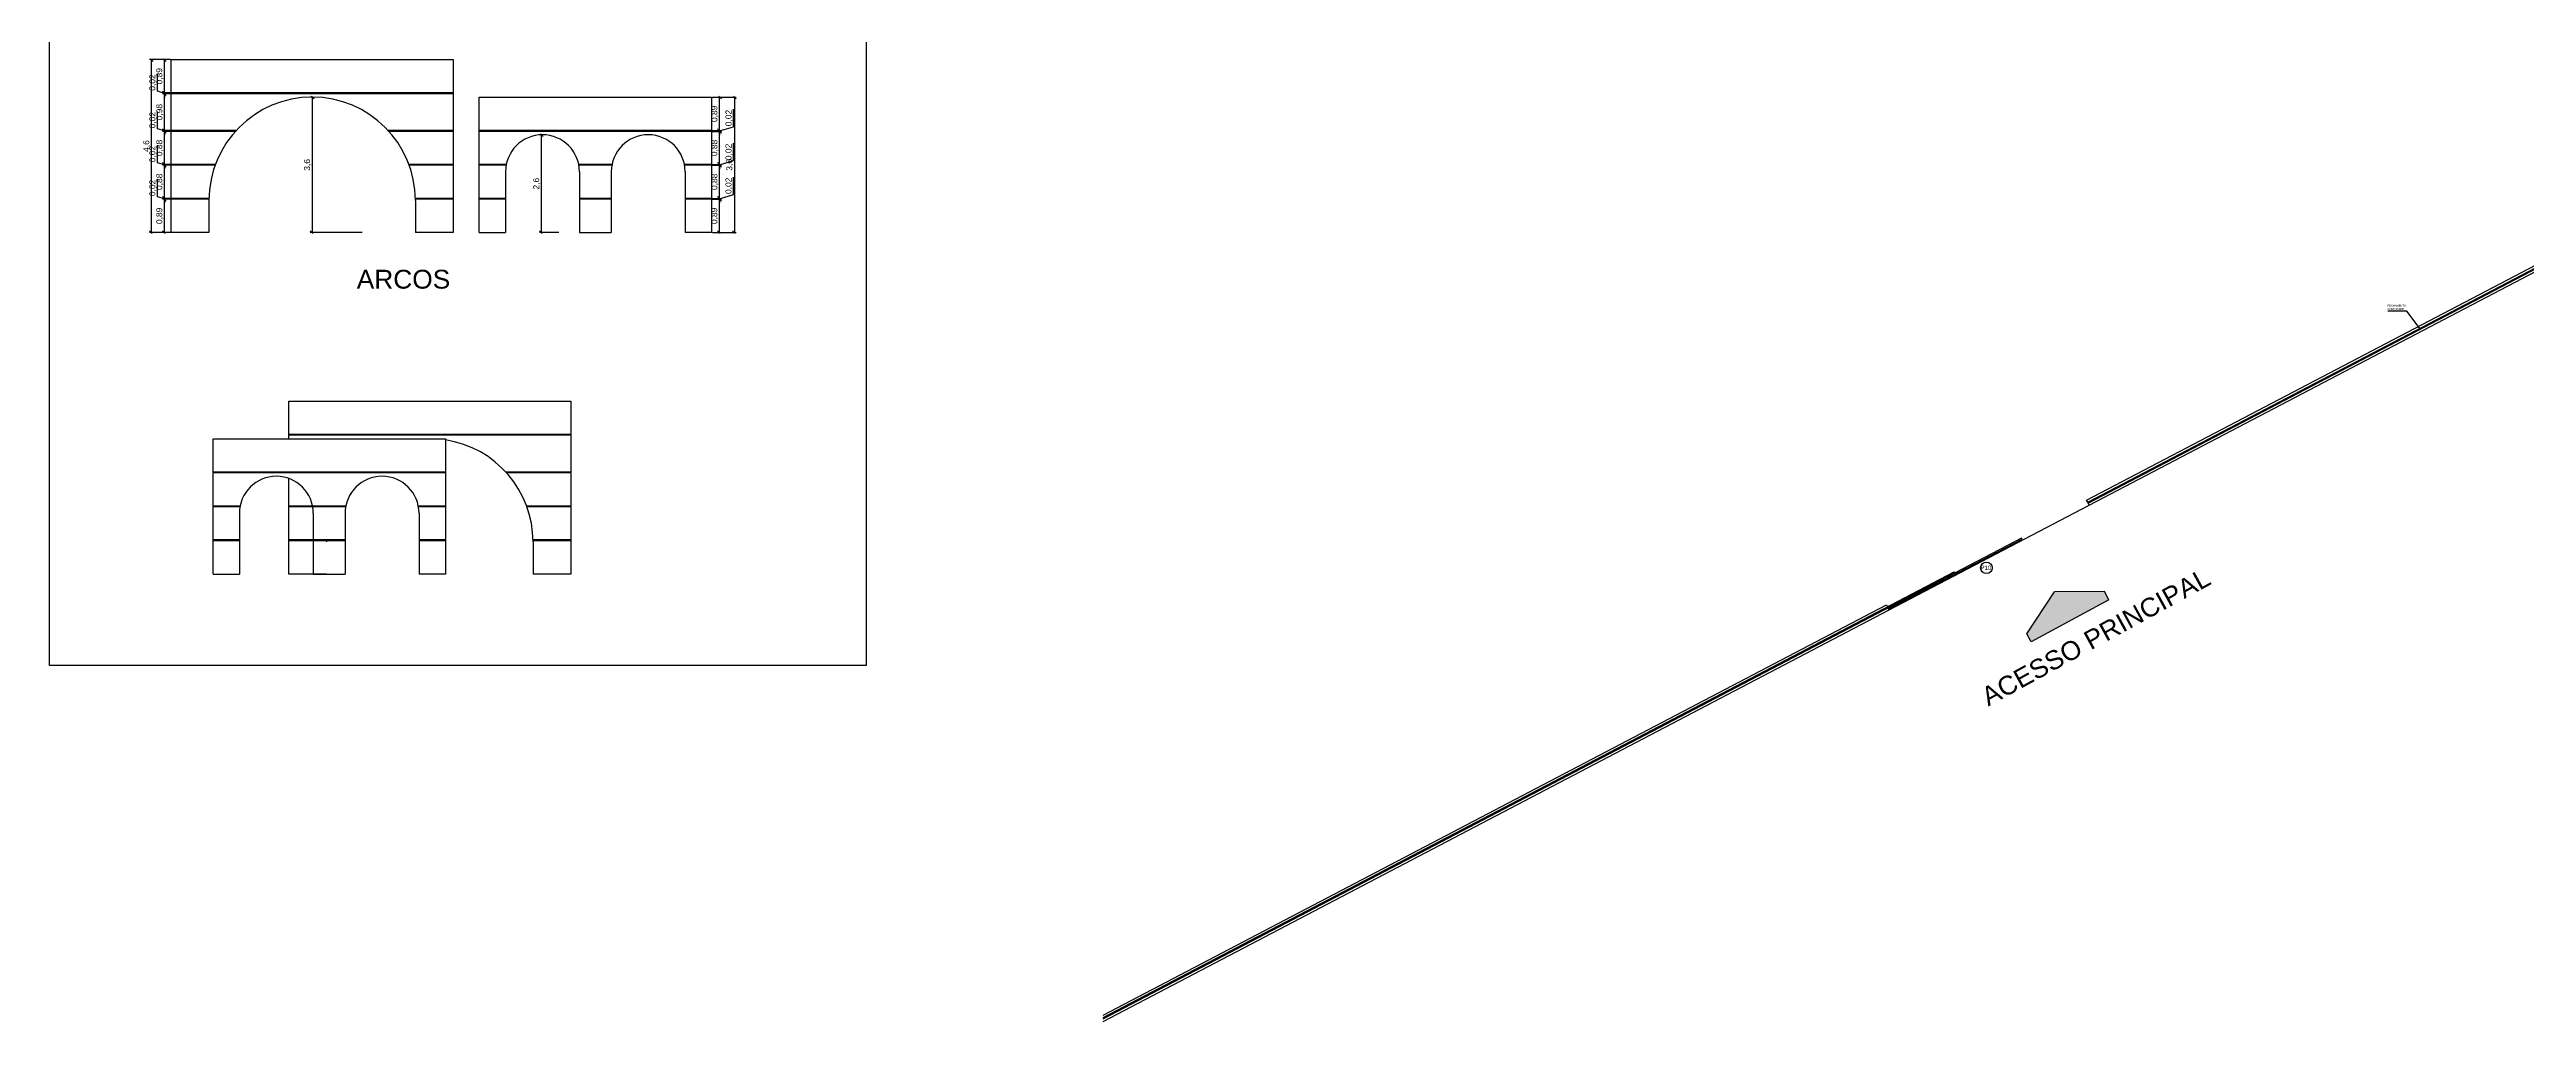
# Model space of a CAD drawing. Header units: millimetres. Extents: x 313 to 493, y 47 to 181.
# Drawn here: x 312.9 to 378.7, y 46.9 to 72.7 of the extents above; entities that cross this region are included whole.
import ezdxf

# ---------------------------------------------------------------- set-up
doc = ezdxf.new("R2010")
doc.units = ezdxf.units.MM
doc.header["$LTSCALE"] = 0.05
doc.header["$MEASUREMENT"] = 0
doc.header["$PDMODE"] = 3
doc.linetypes.add('ACAD_ISO03W100', pattern=[30, 12, -18])
for name, color, linetype in [('01', 1, 'Continuous'), ('02', 2, 'Continuous'), ('03', 3, 'Continuous'), ('05', 5, 'Continuous'), ('1', 1, 'Continuous'), ('BAN', 13, 'Continuous'), ('TRACEJADO', 7, 'ACAD_ISO03W100')]:
    doc.layers.add(name, color=color, linetype=linetype)
doc.styles.get("Standard").update_dxf_attribs({"font": 'arial.ttf'})
doc.dimstyles.new('ISO-25', dxfattribs={"dimscale": 0.04, "dimtxt": 4, "dimasz": 2.5, "dimexe": 1.25, "dimexo": 0.625, "dimtad": 1, "dimdec": 3, "dimtxsty": 'Standard', "dimblk": 'OBLIQUE', "dimcen": 2.5, "dimadec": 0, "dimazin": 0, "dimtfac": 1, "dimtdec": 3, "dimtmove": 0, "dimatfit": 3, "dimldrblk": 'OBLIQUE', "dimfxl": 1, "dimarcsym": 0})

# ---------------------------------------------------------------- blocks, each defined once
blk = doc.blocks.new('_Oblique')
at = {"layer": 'TRACEJADO', "color": 0, "lineweight": -2}
blk.add_line((-0.5, -0.5), (0.5, 0.5), dxfattribs=at)
blk = doc.blocks.new('*D247')
at = {"layer": 'BAN', "color": 0, "lineweight": -2}
for p, q in [((330.533, 68.757), (330.768, 68.757)), ((330.718, 67.867), (330.718, 68.757)), ((330.533, 67.867), (330.768, 67.867))]:
    blk.add_line(p, q, dxfattribs=at)
at = {"layer": 'Defpoints', "color": 0}
for p in [(330.508, 68.757), (330.718, 68.757), (330.508, 67.867)]:
    blk.add_point(p, dxfattribs=at)
at = {"layer": 'BAN', "color": 0, "lineweight": -2, "xscale": 0.1, "yscale": 0.1, "zscale": 0.1}
for p, rotation in [((330.718, 68.757), 90), ((330.718, 67.867), 270)]:
    blk.add_blockref('_Oblique', p, dxfattribs=dict(at, rotation=rotation))
at = {"layer": 'BAN', "color": 0, "insert": (330.597, 68.312), "char_height": 0.16, "attachment_point": 5, "rotation": 90}
blk.add_mtext('0,89', dxfattribs=at)
blk = doc.blocks.new('*D248')
at = {"layer": 'BAN', "color": 0}
for p, q in [((331.094, 68.879), (331.094, 69.343)), ((330.533, 68.777), (330.768, 68.777)), ((330.533, 68.757), (330.768, 68.757)), ((330.718, 68.767), (331.094, 68.879)), ((330.718, 68.777), (330.718, 68.877)), ((330.718, 68.757), (330.718, 68.777)), ((330.718, 68.757), (330.718, 68.777)), ((330.718, 68.757), (330.718, 68.657))]:
    blk.add_line(p, q, dxfattribs=at)
at = {"layer": 'Defpoints', "color": 0}
for p in [(330.508, 68.777), (330.508, 68.757), (330.718, 68.777)]:
    blk.add_point(p, dxfattribs=at)
at = {"layer": 'BAN', "color": 0, "xscale": 0.1, "yscale": 0.1, "zscale": 0.1}
for p, rotation in [((330.718, 68.777), 270), ((330.718, 68.757), 90)]:
    blk.add_blockref('_Oblique', p, dxfattribs=dict(at, rotation=rotation))
at = {"layer": 'BAN', "color": 0, "insert": (330.973, 69.111), "char_height": 0.16, "attachment_point": 5, "rotation": 90}
blk.add_mtext('0,02', dxfattribs=at)
blk = doc.blocks.new('*D249')
at = {"layer": 'BAN', "color": 0}
for p, q in [((330.533, 69.657), (330.768, 69.657)), ((330.718, 68.777), (330.718, 69.657)), ((330.533, 68.777), (330.768, 68.777))]:
    blk.add_line(p, q, dxfattribs=at)
at = {"layer": 'Defpoints', "color": 0}
for p in [(330.508, 69.657), (330.718, 69.657), (330.508, 68.777)]:
    blk.add_point(p, dxfattribs=at)
at = {"layer": 'BAN', "color": 0, "xscale": 0.1, "yscale": 0.1, "zscale": 0.1}
for p, rotation in [((330.718, 69.657), 90), ((330.718, 68.777), 270)]:
    blk.add_blockref('_Oblique', p, dxfattribs=dict(at, rotation=rotation))
at = {"layer": 'BAN', "color": 0, "insert": (330.597, 69.217), "char_height": 0.16, "attachment_point": 5, "rotation": 90}
blk.add_mtext('0,88', dxfattribs=at)
blk = doc.blocks.new('*D250')
at = {"layer": 'BAN', "color": 0}
for p, q in [((330.718, 69.667), (331.094, 69.779)), ((330.718, 69.677), (330.718, 69.777)), ((331.094, 69.779), (331.094, 70.243)), ((330.533, 69.677), (330.768, 69.677)), ((330.533, 69.657), (330.768, 69.657)), ((330.718, 69.657), (330.718, 69.677)), ((330.718, 69.657), (330.718, 69.677)), ((330.718, 69.657), (330.718, 69.557))]:
    blk.add_line(p, q, dxfattribs=at)
at = {"layer": 'Defpoints', "color": 0}
for p in [(330.508, 69.677), (330.508, 69.657), (330.718, 69.677)]:
    blk.add_point(p, dxfattribs=at)
at = {"layer": 'BAN', "color": 0, "xscale": 0.1, "yscale": 0.1, "zscale": 0.1}
for p, rotation in [((330.718, 69.677), 270), ((330.718, 69.657), 90)]:
    blk.add_blockref('_Oblique', p, dxfattribs=dict(at, rotation=rotation))
at = {"layer": 'BAN', "color": 0, "insert": (330.973, 70.011), "char_height": 0.16, "attachment_point": 5, "rotation": 90}
blk.add_mtext('0,02', dxfattribs=at)
blk = doc.blocks.new('*D251')
at = {"layer": 'BAN', "color": 0}
for p, q in [((330.533, 70.557), (330.768, 70.557)), ((330.718, 69.677), (330.718, 70.557)), ((330.533, 69.677), (330.768, 69.677))]:
    blk.add_line(p, q, dxfattribs=at)
at = {"layer": 'Defpoints', "color": 0}
for p in [(330.508, 70.557), (330.718, 70.557), (330.508, 69.677)]:
    blk.add_point(p, dxfattribs=at)
at = {"layer": 'BAN', "color": 0, "xscale": 0.1, "yscale": 0.1, "zscale": 0.1}
for p, rotation in [((330.718, 70.557), 90), ((330.718, 69.677), 270)]:
    blk.add_blockref('_Oblique', p, dxfattribs=dict(at, rotation=rotation))
at = {"layer": 'BAN', "color": 0, "insert": (330.597, 70.117), "char_height": 0.16, "attachment_point": 5, "rotation": 90}
blk.add_mtext('0,88', dxfattribs=at)
blk = doc.blocks.new('*D252')
at = {"layer": 'BAN', "color": 0}
for p, q in [((331.094, 70.679), (331.094, 71.143)), ((330.533, 70.577), (330.768, 70.577)), ((330.533, 70.557), (330.768, 70.557)), ((330.718, 70.567), (331.094, 70.679)), ((330.718, 70.577), (330.718, 70.677)), ((330.718, 70.557), (330.718, 70.577)), ((330.718, 70.557), (330.718, 70.577)), ((330.718, 70.557), (330.718, 70.457))]:
    blk.add_line(p, q, dxfattribs=at)
at = {"layer": 'Defpoints', "color": 0}
for p in [(330.508, 70.577), (330.508, 70.557), (330.718, 70.577)]:
    blk.add_point(p, dxfattribs=at)
at = {"layer": 'BAN', "color": 0, "xscale": 0.1, "yscale": 0.1, "zscale": 0.1}
for p, rotation in [((330.718, 70.577), 270), ((330.718, 70.557), 90)]:
    blk.add_blockref('_Oblique', p, dxfattribs=dict(at, rotation=rotation))
at = {"layer": 'BAN', "color": 0, "insert": (330.973, 70.911), "char_height": 0.16, "attachment_point": 5, "rotation": 90}
blk.add_mtext('0,02', dxfattribs=at)
blk = doc.blocks.new('*D253')
at = {"layer": 'BAN', "color": 0}
for p, q in [((330.533, 71.467), (330.768, 71.467)), ((330.718, 70.577), (330.718, 71.467)), ((330.533, 70.577), (330.768, 70.577))]:
    blk.add_line(p, q, dxfattribs=at)
at = {"layer": 'Defpoints', "color": 0}
for p in [(330.508, 71.467), (330.718, 71.467), (330.508, 70.577)]:
    blk.add_point(p, dxfattribs=at)
at = {"layer": 'BAN', "color": 0, "xscale": 0.1, "yscale": 0.1, "zscale": 0.1}
for p, rotation in [((330.718, 71.467), 90), ((330.718, 70.577), 270)]:
    blk.add_blockref('_Oblique', p, dxfattribs=dict(at, rotation=rotation))
at = {"layer": 'BAN', "color": 0, "insert": (330.597, 71.022), "char_height": 0.16, "attachment_point": 5, "rotation": 90}
blk.add_mtext('0,89', dxfattribs=at)
blk = doc.blocks.new('*D254')
at = {"layer": 'BAN', "color": 0, "lineweight": -2}
for p, q in [((330.533, 71.467), (331.165, 71.467)), ((331.115, 71.467), (331.115, 67.867)), ((330.533, 67.867), (331.165, 67.867))]:
    blk.add_line(p, q, dxfattribs=at)
at = {"layer": 'Defpoints', "color": 0}
for p in [(330.508, 71.467), (330.508, 67.867), (331.115, 67.867)]:
    blk.add_point(p, dxfattribs=at)
at = {"layer": 'BAN', "color": 0, "lineweight": -2, "xscale": 0.1, "yscale": 0.1, "zscale": 0.1}
for p, rotation in [((331.115, 71.467), 90), ((331.115, 67.867), 270)]:
    blk.add_blockref('_Oblique', p, dxfattribs=dict(at, rotation=rotation))
at = {"layer": 'BAN', "color": 0, "insert": (330.994, 69.667), "char_height": 0.16, "attachment_point": 5, "rotation": 90}
blk.add_mtext('3,6', dxfattribs=at)
blk = doc.blocks.new('*D255')
at = {"layer": 'BAN', "color": 0, "lineweight": -2}
for p, q in [((316.132, 68.757), (315.923, 68.757)), ((315.973, 67.867), (315.973, 68.757)), ((316.132, 67.867), (315.923, 67.867))]:
    blk.add_line(p, q, dxfattribs=at)
at = {"layer": 'Defpoints', "color": 0}
for p in [(315.973, 68.757), (316.157, 68.757), (316.157, 67.867)]:
    blk.add_point(p, dxfattribs=at)
at = {"layer": 'BAN', "color": 0, "lineweight": -2, "xscale": 0.1, "yscale": 0.1, "zscale": 0.1}
for p, rotation in [((315.973, 68.757), 90), ((315.973, 67.867), 270)]:
    blk.add_blockref('_Oblique', p, dxfattribs=dict(at, rotation=rotation))
at = {"layer": 'BAN', "color": 0, "insert": (315.852, 68.312), "char_height": 0.16, "attachment_point": 5, "rotation": 90}
blk.add_mtext('0,89', dxfattribs=at)
blk = doc.blocks.new('*D256')
at = {"layer": 'BAN', "color": 0}
for p, q in [((315.789, 68.822), (315.789, 69.286)), ((315.973, 68.767), (315.789, 68.822)), ((316.132, 68.777), (315.923, 68.777)), ((316.132, 68.757), (315.923, 68.757)), ((315.973, 68.777), (315.973, 68.877)), ((315.973, 68.757), (315.973, 68.777)), ((315.973, 68.757), (315.973, 68.777)), ((315.973, 68.757), (315.973, 68.657))]:
    blk.add_line(p, q, dxfattribs=at)
at = {"layer": 'Defpoints', "color": 0}
for p in [(315.973, 68.777), (316.157, 68.777), (316.157, 68.757)]:
    blk.add_point(p, dxfattribs=at)
at = {"layer": 'BAN', "color": 0, "xscale": 0.1, "yscale": 0.1, "zscale": 0.1}
for p, rotation in [((315.973, 68.777), 270), ((315.973, 68.757), 90)]:
    blk.add_blockref('_Oblique', p, dxfattribs=dict(at, rotation=rotation))
at = {"layer": 'BAN', "color": 0, "insert": (315.668, 69.054), "char_height": 0.16, "attachment_point": 5, "rotation": 90}
blk.add_mtext('0,02', dxfattribs=at)
blk = doc.blocks.new('*D257')
at = {"layer": 'BAN', "color": 0}
for p, q in [((316.132, 69.657), (315.923, 69.657)), ((315.973, 68.777), (315.973, 69.657)), ((316.132, 68.777), (315.923, 68.777))]:
    blk.add_line(p, q, dxfattribs=at)
at = {"layer": 'Defpoints', "color": 0}
for p in [(315.973, 69.657), (316.157, 69.657), (316.157, 68.777)]:
    blk.add_point(p, dxfattribs=at)
at = {"layer": 'BAN', "color": 0, "xscale": 0.1, "yscale": 0.1, "zscale": 0.1}
for p, rotation in [((315.973, 69.657), 90), ((315.973, 68.777), 270)]:
    blk.add_blockref('_Oblique', p, dxfattribs=dict(at, rotation=rotation))
at = {"layer": 'BAN', "color": 0, "insert": (315.852, 69.217), "char_height": 0.16, "attachment_point": 5, "rotation": 90}
blk.add_mtext('0,88', dxfattribs=at)
blk = doc.blocks.new('*D258')
at = {"layer": 'BAN', "color": 0}
for p, q in [((315.789, 69.722), (315.789, 70.186)), ((315.973, 69.677), (315.973, 69.777)), ((315.973, 69.667), (315.789, 69.722)), ((316.132, 69.677), (315.923, 69.677)), ((316.132, 69.657), (315.923, 69.657)), ((315.973, 69.657), (315.973, 69.677)), ((315.973, 69.657), (315.973, 69.677)), ((315.973, 69.657), (315.973, 69.557))]:
    blk.add_line(p, q, dxfattribs=at)
at = {"layer": 'Defpoints', "color": 0}
for p in [(315.973, 69.677), (316.157, 69.677), (316.157, 69.657)]:
    blk.add_point(p, dxfattribs=at)
at = {"layer": 'BAN', "color": 0, "xscale": 0.1, "yscale": 0.1, "zscale": 0.1}
for p, rotation in [((315.973, 69.677), 270), ((315.973, 69.657), 90)]:
    blk.add_blockref('_Oblique', p, dxfattribs=dict(at, rotation=rotation))
at = {"layer": 'BAN', "color": 0, "insert": (315.668, 69.954), "char_height": 0.16, "attachment_point": 5, "rotation": 90}
blk.add_mtext('0,02', dxfattribs=at)
blk = doc.blocks.new('*D259')
at = {"layer": 'BAN', "color": 0}
for p, q in [((316.132, 70.557), (315.923, 70.557)), ((315.973, 69.677), (315.973, 70.557)), ((316.132, 69.677), (315.923, 69.677))]:
    blk.add_line(p, q, dxfattribs=at)
at = {"layer": 'Defpoints', "color": 0}
for p in [(315.973, 70.557), (316.157, 70.557), (316.157, 69.677)]:
    blk.add_point(p, dxfattribs=at)
at = {"layer": 'BAN', "color": 0, "xscale": 0.1, "yscale": 0.1, "zscale": 0.1}
for p, rotation in [((315.973, 70.557), 90), ((315.973, 69.677), 270)]:
    blk.add_blockref('_Oblique', p, dxfattribs=dict(at, rotation=rotation))
at = {"layer": 'BAN', "color": 0, "insert": (315.852, 70.117), "char_height": 0.16, "attachment_point": 5, "rotation": 90}
blk.add_mtext('0,88', dxfattribs=at)
blk = doc.blocks.new('*D260')
at = {"layer": 'BAN', "color": 0}
for p, q in [((315.789, 70.622), (315.789, 71.086)), ((315.973, 70.567), (315.789, 70.622)), ((316.132, 70.577), (315.923, 70.577)), ((316.132, 70.557), (315.923, 70.557)), ((315.973, 70.577), (315.973, 70.677)), ((315.973, 70.557), (315.973, 70.577)), ((315.973, 70.557), (315.973, 70.577)), ((315.973, 70.557), (315.973, 70.457))]:
    blk.add_line(p, q, dxfattribs=at)
at = {"layer": 'Defpoints', "color": 0}
for p in [(315.973, 70.577), (316.157, 70.577), (316.157, 70.557)]:
    blk.add_point(p, dxfattribs=at)
at = {"layer": 'BAN', "color": 0, "xscale": 0.1, "yscale": 0.1, "zscale": 0.1}
for p, rotation in [((315.973, 70.577), 270), ((315.973, 70.557), 90)]:
    blk.add_blockref('_Oblique', p, dxfattribs=dict(at, rotation=rotation))
at = {"layer": 'BAN', "color": 0, "insert": (315.668, 70.854), "char_height": 0.16, "attachment_point": 5, "rotation": 90}
blk.add_mtext('0,02', dxfattribs=at)
blk = doc.blocks.new('*D261')
at = {"layer": 'BAN', "color": 0}
for p, q in [((316.132, 71.557), (315.923, 71.557)), ((315.973, 70.577), (315.973, 71.557)), ((316.132, 70.577), (315.923, 70.577))]:
    blk.add_line(p, q, dxfattribs=at)
at = {"layer": 'Defpoints', "color": 0}
for p in [(315.973, 71.557), (316.157, 71.557), (316.157, 70.577)]:
    blk.add_point(p, dxfattribs=at)
at = {"layer": 'BAN', "color": 0, "xscale": 0.1, "yscale": 0.1, "zscale": 0.1}
for p, rotation in [((315.973, 71.557), 90), ((315.973, 70.577), 270)]:
    blk.add_blockref('_Oblique', p, dxfattribs=dict(at, rotation=rotation))
at = {"layer": 'BAN', "color": 0, "insert": (315.852, 71.067), "char_height": 0.16, "attachment_point": 5, "rotation": 90}
blk.add_mtext('0,98', dxfattribs=at)
blk = doc.blocks.new('*D262')
at = {"layer": 'BAN', "color": 0}
for p, q in [((315.789, 71.622), (315.789, 72.086)), ((315.973, 71.567), (315.789, 71.622)), ((316.132, 71.577), (315.923, 71.577)), ((316.132, 71.557), (315.923, 71.557)), ((315.973, 71.577), (315.973, 71.677)), ((315.973, 71.557), (315.973, 71.577)), ((315.973, 71.557), (315.973, 71.577)), ((315.973, 71.557), (315.973, 71.457))]:
    blk.add_line(p, q, dxfattribs=at)
at = {"layer": 'Defpoints', "color": 0}
for p in [(315.973, 71.577), (316.157, 71.577), (316.157, 71.557)]:
    blk.add_point(p, dxfattribs=at)
at = {"layer": 'BAN', "color": 0, "xscale": 0.1, "yscale": 0.1, "zscale": 0.1}
for p, rotation in [((315.973, 71.577), 270), ((315.973, 71.557), 90)]:
    blk.add_blockref('_Oblique', p, dxfattribs=dict(at, rotation=rotation))
at = {"layer": 'BAN', "color": 0, "insert": (315.668, 71.854), "char_height": 0.16, "attachment_point": 5, "rotation": 90}
blk.add_mtext('0,02', dxfattribs=at)
blk = doc.blocks.new('*D263')
at = {"layer": 'BAN', "color": 0}
for p, q in [((316.132, 72.467), (315.923, 72.467)), ((315.973, 71.577), (315.973, 72.467)), ((316.132, 71.577), (315.923, 71.577))]:
    blk.add_line(p, q, dxfattribs=at)
at = {"layer": 'Defpoints', "color": 0}
for p in [(315.973, 72.467), (316.157, 72.467), (316.157, 71.577)]:
    blk.add_point(p, dxfattribs=at)
at = {"layer": 'BAN', "color": 0, "xscale": 0.1, "yscale": 0.1, "zscale": 0.1}
for p, rotation in [((315.973, 72.467), 90), ((315.973, 71.577), 270)]:
    blk.add_blockref('_Oblique', p, dxfattribs=dict(at, rotation=rotation))
at = {"layer": 'BAN', "color": 0, "insert": (315.852, 72.022), "char_height": 0.16, "attachment_point": 5, "rotation": 90}
blk.add_mtext('0,89', dxfattribs=at)
blk = doc.blocks.new('*D264')
at = {"layer": 'BAN', "color": 0, "lineweight": -2}
for p, q in [((316.132, 72.467), (315.576, 72.467)), ((315.626, 67.867), (315.626, 72.467)), ((316.132, 67.867), (315.576, 67.867))]:
    blk.add_line(p, q, dxfattribs=at)
at = {"layer": 'Defpoints', "color": 0}
for p in [(315.626, 72.467), (316.157, 72.467), (316.157, 67.867)]:
    blk.add_point(p, dxfattribs=at)
at = {"layer": 'BAN', "color": 0, "lineweight": -2, "xscale": 0.1, "yscale": 0.1, "zscale": 0.1}
for p, rotation in [((315.626, 72.467), 90), ((315.626, 67.867), 270)]:
    blk.add_blockref('_Oblique', p, dxfattribs=dict(at, rotation=rotation))
at = {"layer": 'BAN', "color": 0, "insert": (315.505, 70.167), "char_height": 0.16, "attachment_point": 5, "rotation": 90}
blk.add_mtext('4,6', dxfattribs=at)
blk = doc.blocks.new('*D265')
at = {"layer": 'BAN', "color": 0, "lineweight": -2}
for p, q in [((319.874, 71.467), (319.849, 71.467)), ((319.899, 71.467), (319.899, 67.867)), ((321.226, 67.867), (319.849, 67.867))]:
    blk.add_line(p, q, dxfattribs=at)
at = {"layer": 'Defpoints', "color": 0}
for p in [(319.899, 71.467), (319.899, 67.867), (321.251, 67.867)]:
    blk.add_point(p, dxfattribs=at)
at = {"layer": 'BAN', "color": 0, "lineweight": -2, "xscale": 0.1, "yscale": 0.1, "zscale": 0.1}
for p, rotation in [((319.899, 71.467), 90), ((319.899, 67.867), 270)]:
    blk.add_blockref('_Oblique', p, dxfattribs=dict(at, rotation=rotation))
at = {"layer": 'BAN', "color": 0, "insert": (319.778, 69.667), "char_height": 0.16, "attachment_point": 5, "rotation": 90}
blk.add_mtext('3,6', dxfattribs=at)
blk = doc.blocks.new('*D266')
at = {"layer": 'BAN', "color": 0, "lineweight": -2}
for p, q in [((325.992, 70.467), (325.935, 70.467)), ((325.985, 70.467), (325.985, 67.867)), ((326.448, 67.867), (325.935, 67.867))]:
    blk.add_line(p, q, dxfattribs=at)
at = {"layer": 'Defpoints', "color": 0}
for p in [(326.017, 70.467), (325.985, 67.867), (326.473, 67.867)]:
    blk.add_point(p, dxfattribs=at)
at = {"layer": 'BAN', "color": 0, "lineweight": -2, "xscale": 0.1, "yscale": 0.1, "zscale": 0.1}
for p, rotation in [((325.985, 70.467), 90), ((325.985, 67.867), 270)]:
    blk.add_blockref('_Oblique', p, dxfattribs=dict(at, rotation=rotation))
at = {"layer": 'BAN', "color": 0, "insert": (325.864, 69.167), "char_height": 0.16, "attachment_point": 5, "rotation": 90}
blk.add_mtext('2,6', dxfattribs=at)

msp = doc.modelspace()

# ---------------------------------------------------------------- hatches: boundary and pattern name
at = {"layer": '01'}
msp.add_hatch(color=256, dxfattribs=at).paths.add_polyline_path([(367.6281, 58.1149), (367.5116, 58.3295), (366.1809, 58.3214), (365.4496, 57.2097), (365.5661, 56.9951)])

# ---------------------------------------------------------------- linework, layer by layer
for p, q in [((375.5416, 65.7814), (375.0344, 65.7814)), ((375.8978, 65.3129), (375.5416, 65.7814)), ((365.4496, 57.2097), (366.1809, 58.3214)), ((367.6281, 58.1149), (365.5661, 56.9951)), ((367.5116, 58.3295), (366.1809, 58.3214)), ((367.6281, 58.1149), (367.5116, 58.3295)), ((365.5661, 56.9951), (365.4496, 57.2097))]:
    msp.add_line(p, q, dxfattribs=at)
at = {"layer": '02'}
for p, q in [((367.0651, 60.7082), (381.6026, 68.3205)), ((367.079, 60.6816), (381.6431, 68.3079)), ((367.0651, 60.7082), (367.079, 60.6816)), ((340.9111, 47.013), (363.5215, 58.8526)), ((340.9111, 46.9791), (363.5354, 58.826)), ((363.5215, 58.8526), (363.5354, 58.826))]:
    msp.add_line(p, q, dxfattribs=at)
for points in [[(334.6117, 56.3684), (312.9218, 56.3684), (312.9218, 75.7917), (334.6117, 75.7917)], [(361.7775, 57.8717), (365.3211, 59.7272), (365.3072, 59.7538), (361.7636, 57.8983)]]:
    msp.add_lwpolyline(points, close=True, dxfattribs=at)
at = {"layer": '02', "linetype": 'Continuous'}
msp.add_circle((364.3748, 58.9623), 0.1544, dxfattribs=at)
at = {"layer": '03'}
for p, q in [((323.6407, 71.5765), (316.1567, 71.5765)), ((323.6407, 71.5565), (316.1567, 71.5565)), ((317.8767, 70.5765), (316.1567, 70.5765)), ((317.8586, 70.5565), (316.1567, 70.5565)), ((323.6407, 70.5765), (321.9208, 70.5765)), ((323.6407, 70.5565), (321.9389, 70.5565)), ((330.5076, 70.5765), (324.3356, 70.5765)), ((330.5076, 70.5565), (324.3356, 70.5565)), ((317.3273, 69.6765), (316.1567, 69.6765)), ((317.32, 69.6565), (316.1567, 69.6565)), ((323.6407, 69.6765), (322.4702, 69.6765)), ((323.6407, 69.6565), (322.4775, 69.6565)), ((325.0544, 69.6765), (324.3356, 69.6765)), ((325.0507, 69.6565), (324.3356, 69.6565)), ((327.8634, 69.6765), (326.9797, 69.6765)), ((327.8597, 69.6565), (326.9835, 69.6565)), ((330.5076, 69.6765), (329.7887, 69.6765)), ((330.5076, 69.6565), (329.7925, 69.6565)), ((317.1572, 68.7765), (316.1567, 68.7765)), ((317.1569, 68.7565), (316.1567, 68.7565)), ((323.6407, 68.7765), (322.6402, 68.7765)), ((323.6407, 68.7565), (322.6406, 68.7565)), ((325.0356, 68.7765), (324.3356, 68.7765)), ((325.0356, 68.7565), (324.3356, 68.7565)), ((327.8446, 68.7765), (326.9986, 68.7765)), ((327.8446, 68.7565), (326.9986, 68.7565)), ((330.5076, 68.7765), (329.8076, 68.7765)), ((330.5076, 68.7565), (329.8076, 68.7565)), ((367.0372, 60.7613), (381.5216, 68.3459)), ((367.1068, 60.6284), (381.7241, 68.2826)), ((326.7661, 62.5031), (319.2821, 62.5031)), ((326.7661, 62.4831), (319.2821, 62.4831)), ((323.4371, 61.5031), (317.2651, 61.5031)), ((323.4371, 61.4831), (317.2651, 61.4831)), ((321.002, 61.5031), (319.2821, 61.5031)), ((320.9839, 61.4831), (319.2821, 61.4831)), ((326.7661, 61.5031), (325.0461, 61.5031)), ((326.7661, 61.4831), (325.0643, 61.4831)), ((317.984, 60.6031), (317.2651, 60.6031)), ((317.9802, 60.5831), (317.2651, 60.5831)), ((320.4527, 60.6031), (319.2821, 60.6031)), ((320.4453, 60.5831), (319.2821, 60.5831)), ((320.793, 60.6031), (319.9092, 60.6031)), ((320.7892, 60.5831), (319.913, 60.5831)), ((323.4371, 60.6031), (322.7182, 60.6031)), ((323.4371, 60.5831), (322.722, 60.5831)), ((326.7661, 60.6031), (325.5955, 60.6031)), ((326.7661, 60.5831), (325.6028, 60.5831)), ((367.0651, 60.7082), (367.0372, 60.7613)), ((367.1068, 60.6284), (367.079, 60.6816)), ((317.9651, 59.7031), (317.2651, 59.7031)), ((317.9651, 59.6831), (317.2651, 59.6831)), ((320.2826, 59.7031), (319.2821, 59.7031)), ((320.2823, 59.6831), (319.2821, 59.6831)), ((320.7741, 59.7031), (319.9281, 59.7031)), ((320.7741, 59.6831), (319.9281, 59.6831)), ((323.4371, 59.7031), (322.7371, 59.7031)), ((323.4371, 59.6831), (322.7371, 59.6831)), ((326.7661, 59.7031), (325.7656, 59.7031)), ((326.7661, 59.6831), (325.7659, 59.6831)), ((340.9111, 47.0807), (361.7219, 57.978)), ((361.7219, 57.978), (361.7497, 57.9248)), ((340.9111, 46.9114), (361.7915, 57.8451)), ((361.7915, 57.8451), (361.7775, 57.8717))]:
    msp.add_line(p, q, dxfattribs=at)
at = {"layer": '05'}
for p, q in [((316.1567, 67.8665), (316.1567, 72.4665)), ((316.1567, 72.4665), (323.6407, 72.4665)), ((323.6407, 72.4665), (323.6407, 67.8665)), ((324.3356, 67.8665), (324.3356, 71.4665)), ((324.3356, 71.4665), (330.5076, 71.4665)), ((330.5076, 71.4665), (330.5076, 67.8665)), ((325.0356, 69.485), (325.0356, 67.8665)), ((326.9986, 69.485), (326.9986, 67.8665)), ((327.8446, 69.485), (327.8446, 67.8665)), ((329.8076, 69.485), (329.8076, 67.8665)), ((317.1567, 68.7245), (317.1567, 67.8665)), ((322.6407, 68.7245), (322.6407, 67.8665)), ((317.1567, 67.8665), (316.1567, 67.8665)), ((323.6407, 67.8665), (322.6407, 67.8665)), ((324.3356, 67.8665), (325.0356, 67.8665)), ((326.9986, 67.8665), (327.8446, 67.8665)), ((330.5076, 67.8665), (329.8076, 67.8665)), ((319.2821, 63.3931), (326.7661, 63.3931)), ((319.2821, 62.3931), (319.2821, 63.3931)), ((326.7661, 63.3931), (326.7661, 58.7931)), ((317.2651, 58.7931), (317.2651, 62.3931)), ((317.2651, 62.3931), (323.4371, 62.3931)), ((323.4371, 62.3931), (323.4371, 58.7931)), ((319.2821, 61.4831), (319.2821, 61.5031)), ((319.2821, 58.7931), (319.2821, 61.334)), ((317.9651, 60.4116), (317.9651, 58.7931)), ((319.9281, 60.4116), (319.9281, 58.7931)), ((320.7741, 60.4116), (320.7741, 58.7931)), ((322.7371, 60.4116), (322.7371, 58.7931)), ((325.7661, 59.6511), (325.7661, 58.7931)), ((317.2651, 58.7931), (317.9651, 58.7931)), ((320.2821, 58.7931), (319.2821, 58.7931)), ((319.9281, 58.7931), (320.7741, 58.7931)), ((323.4371, 58.7931), (322.7371, 58.7931)), ((326.7661, 58.7931), (325.7661, 58.7931))]:
    msp.add_line(p, q, dxfattribs=at)
for centre, radius, start, end in [((319.8987, 68.7245), 2.742, 0, 180), ((326.0171, 69.485), 0.9815, 0, 180), ((328.8261, 69.485), 0.9815, 0, 180), ((323.0241, 59.6511), 2.742, 0, 81.337143), ((318.9466, 60.4116), 0.9815, 0, 180), ((321.7556, 60.4116), 0.9815, 0, 180), ((323.0241, 59.6511), 2.742, 137.513272, 138.077449), ((323.0241, 59.6511), 2.742, 159.684349, 160.129347), ((323.0241, 59.6511), 2.742, 178.913363, 180)]:
    msp.add_arc(centre, radius, start, end, dxfattribs=at)
at = {"layer": '1'}
msp.add_line((361.7915, 57.8451), (367.1068, 60.6284), dxfattribs=at)

# ---------------------------------------------------------------- texts
at = {"layer": '01', "insert": (364.1834, 55.7132), "char_height": 0.1, "attachment_point": 1, "rotation": 28.757194}
msp.add_mtext('{\\H5x;ACESSO PRINCIPAL}', dxfattribs=at)
at = {"layer": '02', "linetype": 'Continuous', "insert": (364.217, 59.0228), "char_height": 0.11678, "width": 7.829962, "attachment_point": 1}
msp.add_mtext('P10', dxfattribs=at)
at = {"layer": '03', "insert": (375.0326, 65.9491), "char_height": 0.05, "attachment_point": 1}
msp.add_mtext('FECHAMENTO\\PCOM GRADE', dxfattribs=at)
at = {"layer": 'BAN', "insert": (321.0829, 66.8798), "char_height": 0.5, "width": 4.5835, "attachment_point": 1}
msp.add_mtext('ARCOS', dxfattribs=at)

# ---------------------------------------------------------------- dimensions: what is measured, and where the dimension line sits
at = {"layer": 'BAN'}
for base, p1, p2, picture, middle in [((315.6263, 72.4665), (316.1567, 67.8665), (316.1567, 72.4665), '*D264', (315.5052, 70.1665)), ((319.8987, 67.8665), (319.8987, 71.4665), (321.251, 67.8665), '*D265', (319.7776, 69.6665)), ((331.1149, 67.8665), (330.5076, 71.4665), (330.5076, 67.8665), '*D254', (330.9937, 69.6665)), ((325.9848, 67.8665), (326.0171, 70.4665), (326.4729, 67.8665), '*D266', (325.8637, 69.1665)), ((315.9727, 68.7565), (316.1567, 67.8665), (316.1567, 68.7565), '*D255', (315.8515, 68.3115)), ((330.7185, 68.7565), (330.5076, 67.8665), (330.5076, 68.7565), '*D247', (330.5973, 68.3115))]:
    dim = msp.add_linear_dim(base=base, p1=p1, p2=p2, angle=90, dimstyle='ISO-25', dxfattribs=at)
    dim.commit()
    dim.dimension.update_dxf_attribs({"geometry": picture, "text_midpoint": middle})
for base, p1, p2, picture, middle in [((315.9727, 72.4665), (316.1567, 71.5765), (316.1567, 72.4665), '*D263', (315.8515, 72.0215)), ((315.9727, 71.5765), (316.1567, 71.5565), (316.1567, 71.5765), '*D262', (315.6679, 71.6466)), ((315.9727, 70.5765), (316.1567, 70.5565), (316.1567, 70.5765), '*D260', (315.6679, 70.6466)), ((315.9727, 71.5565), (316.1567, 70.5765), (316.1567, 71.5565), '*D261', (315.8515, 71.0665)), ((330.7185, 71.4665), (330.5076, 70.5765), (330.5076, 71.4665), '*D253', (330.5973, 71.0215)), ((330.7185, 70.5765), (330.5076, 70.5565), (330.5076, 70.5765), '*D252', (330.9733, 70.7043)), ((315.9727, 70.5565), (316.1567, 69.6765), (316.1567, 70.5565), '*D259', (315.8515, 70.1165)), ((330.7185, 70.5565), (330.5076, 69.6765), (330.5076, 70.5565), '*D251', (330.5973, 70.1165)), ((315.9727, 69.6765), (316.1567, 69.6565), (316.1567, 69.6765), '*D258', (315.6679, 69.7466)), ((330.7185, 69.6765), (330.5076, 69.6565), (330.5076, 69.6765), '*D250', (330.9733, 69.8043)), ((315.9727, 68.7765), (316.1567, 68.7565), (316.1567, 68.7765), '*D256', (315.6679, 68.8466)), ((315.9727, 69.6565), (316.1567, 68.7765), (316.1567, 69.6565), '*D257', (315.8515, 69.2165)), ((330.7185, 69.6565), (330.5076, 68.7765), (330.5076, 69.6565), '*D249', (330.5973, 69.2165)), ((330.7185, 68.7765), (330.5076, 68.7565), (330.5076, 68.7765), '*D248', (330.9733, 68.9043))]:
    dim = msp.add_linear_dim(base=base, p1=p1, p2=p2, angle=90, dimstyle='ISO-25', override={"dimtmove": 1}, dxfattribs=at)
    dim.commit()
    dim.dimension.update_dxf_attribs({"geometry": picture, "text_midpoint": middle})

doc.saveas('drawing.dxf')
